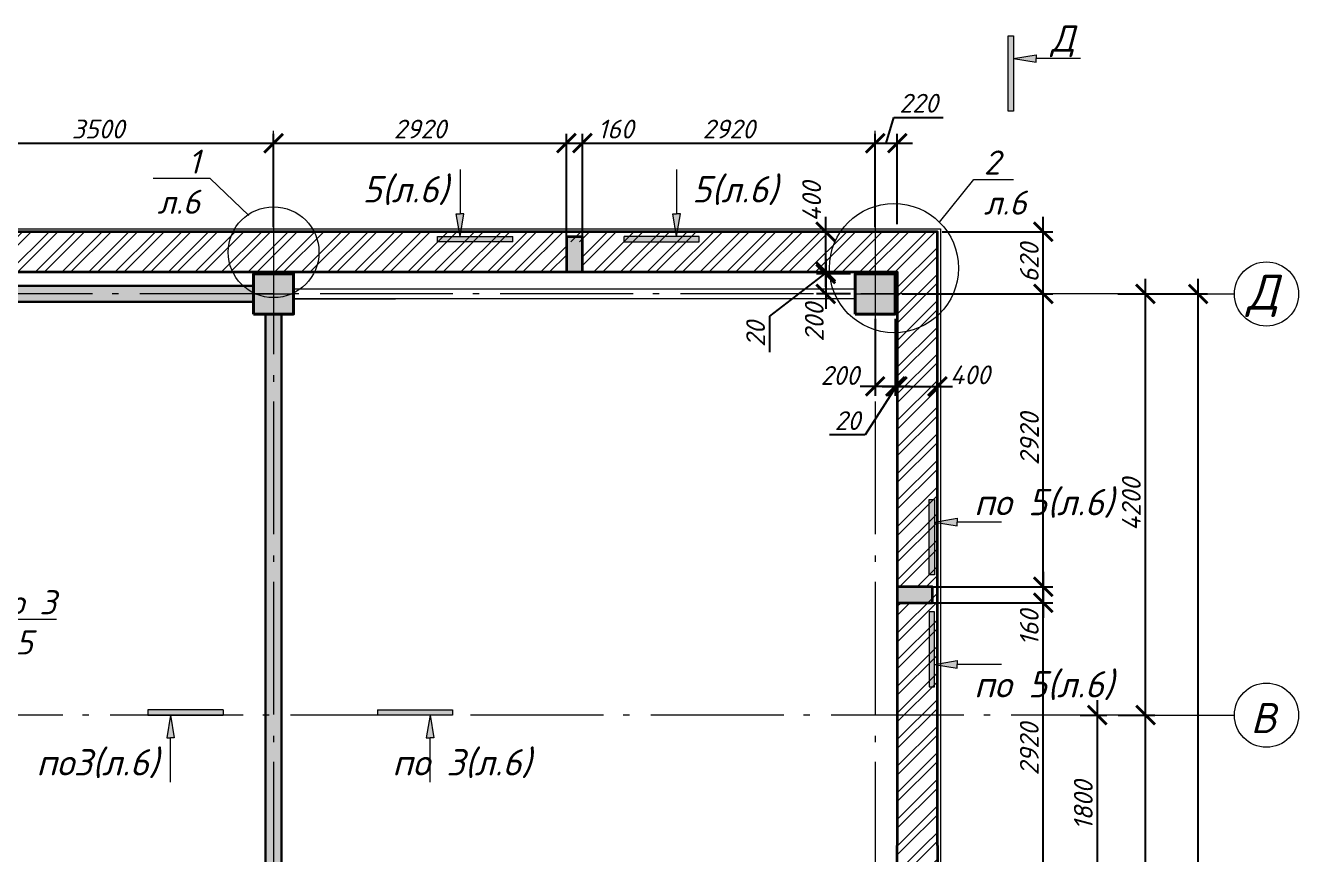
# Model space of a CAD drawing. Header units: millimetres. Extents: x -82276 to 69119, y 30132 to 86759.
# Drawn here: x 13905 to 26600, y 66266 to 74533 of the extents above; entities that cross this region are included whole.
import ezdxf
from ezdxf import colors
from ezdxf.entities.mleader import LeaderData, LeaderLine
from ezdxf.enums import TextEntityAlignment as Align
from ezdxf.math import Vec2, Vec3

# ---------------------------------------------------------------- set-up
doc = ezdxf.new("R2010")
doc.units = ezdxf.units.MM
doc.header["$MEASUREMENT"] = 0
doc.linetypes.add('Double Dashed', pattern=[1797.222233, 1325, -211.666656, 63.333344, -197.222233])
doc.layers.get('0').update_dxf_attribs({"lineweight": 5})
doc.layers.add('#Hatch', color=252, linetype='Continuous', lineweight=5, true_color=0x696969)
for name, color, linetype, lineweight in [('#Бетон', 10, 'Continuous', 35), ('#Выноски', 150, 'Continuous', 15), ('#Оси', 7, 'Continuous', 5), ('#стены внутр', 152, 'Continuous', 35), ('#стены наруж', 12, 'Continuous', 35), ('колонны_Ном._пера__94', 252, 'Continuous', 5), ('колонны_Ном._пера__99', 7, 'Continuous', 40), ('оси_Ном._пера__96', 7, 'Continuous', 5), ('оси_Ном._пера__97', 7, 'Continuous', 5), ('размеры', 7, 'Continuous', 5), ('чертеж', 7, 'Continuous', 5)]:
    doc.layers.add(name, color=color, linetype=linetype, lineweight=lineweight)
doc.layers.add('колонны', color=7, linetype='Continuous')
doc.layers.add('оси', color=7, linetype='Continuous')
doc.styles.add('GOST 2.304', font='isocpeui.ttf')
doc.styles.get("Standard").update_dxf_attribs({"font": 'isocpeui.ttf'})
doc.styles.add('STEP PR', font='isocpeui.ttf')
doc.styles.add('СГЕНЕРИР_СТИЛЬ_2', font='gost_2_304-81_type.ttf')
doc.dimstyles.new('SPDS', dxfattribs={"dimscale": 50, "dimtxt": 2.5, "dimasz": 2.5, "dimexe": 1.25, "dimexo": 0.625, "dimtad": 1, "dimdec": 0, "dimrnd": 0.001, "dimtxsty": 'STEP PR', "dimblk": 'ARCHTICK', "dimcen": 2.5, "dimdle": 2, "dimclrd": 256, "dimclre": 256, "dimclrt": 7, "dimadec": 0, "dimazin": 2, "dimtfac": 0.75, "dimtdec": 0, "dimtmove": 1, "dimatfit": 3, "dimfxl": 1, "dimtolj": 1, "dimarcsym": 1})

# ---------------------------------------------------------------- blocks, each defined once
blk = doc.blocks.new('Стандартный маркер сетки_16')
at = {"layer": 'оси_Ном._пера__96', "linetype": 'Double Dashed'}
for q in [(0, 0), (41068, 0)]:
    blk.add_line((900, 0), q, dxfattribs=at)
blk.add_point((900, 0), dxfattribs=at)
blk.add_point((900, 0), dxfattribs=at)
at = {"layer": 'оси_Ном._пера__97', "linetype": 'Continuous'}
blk.add_circle((-320, 0), 320, dxfattribs=at)
at = {"layer": 'оси_Ном._пера__96', "style": 'СГЕНЕРИР_СТИЛЬ_2'}
blk.add_attdef('AC_MarkerText_1', text='', height=350, rotation=180, dxfattribs=at).set_placement((-261, 270), align=Align.BOTTOM_LEFT)
blk = doc.blocks.new('_ArchTick')
at = {"color": 0, "linetype": 'ByBlock', "const_width": 0.15}
blk.add_lwpolyline([(-0.5, -0.5), (0.5, 0.5)], dxfattribs=at)
blk = doc.blocks.new('*D31')
at = {"layer": 'Defpoints', "color": 0, "transparency": 16777216}
for p in [(24755, 67656), (25074, 67656), (24883, 63456)]:
    blk.add_point(p, dxfattribs=at)
at = {"layer": 'размеры', "lineweight": -2, "transparency": 16777216}
for p, q in [((25074, 63306), (25074, 67806)), ((24802, 67656), (25168, 67656)), ((24930, 63456), (25168, 63456))]:
    blk.add_line(p, q, dxfattribs=at)
at = {"layer": 'размеры', "lineweight": -2, "transparency": 16777216, "xscale": 187.5, "yscale": 187.5, "zscale": 187.5}
for p, rotation in [((25074, 67656), 90), ((25074, 63456), 270)]:
    blk.add_blockref('_ArchTick', p, dxfattribs=dict(at, rotation=rotation))
at = {"layer": 'размеры', "color": 7, "transparency": 16777216, "insert": (24933, 65348), "char_height": 187.5, "attachment_point": 5, "rotation": 90, "style": 'STEP PR'}
blk.add_mtext('\\A1;4200', dxfattribs=at)
blk = doc.blocks.new('*D32')
at = {"layer": 'Defpoints', "color": 0, "transparency": 16777216}
for p in [(24750, 71856), (25074, 71856), (24812, 67656)]:
    blk.add_point(p, dxfattribs=at)
at = {"layer": 'размеры', "lineweight": -2, "transparency": 16777216}
for p, q in [((25074, 67506), (25074, 72006)), ((24797, 71856), (25168, 71856)), ((24858, 67656), (25168, 67656))]:
    blk.add_line(p, q, dxfattribs=at)
at = {"layer": 'размеры', "lineweight": -2, "transparency": 16777216, "xscale": 187.5, "yscale": 187.5, "zscale": 187.5}
for p, rotation in [((25074, 71856), 90), ((25074, 67656), 270)]:
    blk.add_blockref('_ArchTick', p, dxfattribs=dict(at, rotation=rotation))
at = {"layer": 'размеры', "color": 7, "transparency": 16777216, "insert": (24933, 69756), "char_height": 187.5, "attachment_point": 5, "rotation": 90, "style": 'STEP PR'}
blk.add_mtext('\\A1;4200', dxfattribs=at)
blk = doc.blocks.new('*D33')
at = {"layer": 'Defpoints', "color": 0, "transparency": 16777216}
for p in [(24775, 71856), (25600, 71856), (24883, 57456)]:
    blk.add_point(p, dxfattribs=at)
at = {"layer": 'размеры', "lineweight": -2, "transparency": 16777216}
for p, q in [((25600, 57306), (25600, 72006)), ((24822, 71856), (25693, 71856)), ((24930, 57456), (25693, 57456))]:
    blk.add_line(p, q, dxfattribs=at)
at = {"layer": 'размеры', "lineweight": -2, "transparency": 16777216, "xscale": 187.5, "yscale": 187.5, "zscale": 187.5}
for p, rotation in [((25600, 71856), 90), ((25600, 57456), 270)]:
    blk.add_blockref('_ArchTick', p, dxfattribs=dict(at, rotation=rotation))
at = {"layer": 'размеры', "color": 7, "transparency": 16777216, "insert": (25459, 64670), "char_height": 187.5, "attachment_point": 5, "rotation": 90, "style": 'STEP PR'}
blk.add_mtext('\\A1;14400', dxfattribs=at)
blk = doc.blocks.new('*D42')
at = {"layer": 'Defpoints', "color": 0, "transparency": 16777216}
for p in [(22899, 68776), (24055, 68776), (22999, 65856)]:
    blk.add_point(p, dxfattribs=at)
at = {"layer": 'размеры', "lineweight": -2, "transparency": 16777216}
for p, q in [((24055, 65706), (24055, 68926)), ((22946, 68776), (24149, 68776)), ((23046, 65856), (24149, 65856))]:
    blk.add_line(p, q, dxfattribs=at)
at = {"layer": 'размеры', "lineweight": -2, "transparency": 16777216, "xscale": 187.5, "yscale": 187.5, "zscale": 187.5}
for p, rotation in [((24055, 68776), 90), ((24055, 65856), 270)]:
    blk.add_blockref('_ArchTick', p, dxfattribs=dict(at, rotation=rotation))
at = {"layer": 'размеры', "color": 7, "transparency": 16777216, "insert": (23915, 67316), "char_height": 187.5, "attachment_point": 5, "rotation": 90, "style": 'STEP PR'}
blk.add_mtext('\\A1;2920', dxfattribs=at)
blk = doc.blocks.new('A$C6E950B50')
at = {"layer": 'колонны_Ном._пера__94', "linetype": 'Continuous', "true_color": 0x737373}
blk.add_hatch(color=8, dxfattribs=at).paths.add_polyline_path([(-669, 56), (-669, 216), (-3769, 216), (-3769, 56)])
at = {"layer": '#стены внутр', "lineweight": 30}
blk.add_lwpolyline([(-3769, 56), (-3769, 216), (-669, 216), (-669, 56), (-3769, 56)], dxfattribs=at)
blk = doc.blocks.new('Колонна_15_1', base_point=(22379, 71856))
at = {"layer": 'колонны_Ном._пера__94', "linetype": 'Continuous'}
blk.add_hatch(color=256, dxfattribs=at).paths.add_polyline_path([(22179, 71647), (22579, 71647), (22579, 72047), (22179, 72047)])
at = {"layer": 'колонны_Ном._пера__94', "color": 253, "lineweight": 5, "true_color": 0xa3a3a3}
for points in [[(22379, 72047), (22379, 71647)], [(22179, 71847), (22579, 71847)]]:
    blk.add_lwpolyline(points, dxfattribs=at)
at = {"layer": 'колонны_Ном._пера__99', "linetype": 'Continuous', "flags": 128}
blk.add_lwpolyline([(22179, 71647), (22579, 71647), (22579, 72047), (22179, 72047)], close=True, dxfattribs=at)
blk = doc.blocks.new('*D61')
at = {"layer": 'Defpoints', "color": 0, "transparency": 16777216}
for p in [(22999, 71856), (24055, 71856), (22899, 68936)]:
    blk.add_point(p, dxfattribs=at)
at = {"layer": 'размеры', "lineweight": -2, "transparency": 16777216}
for p, q in [((24055, 68786), (24055, 72006)), ((23046, 71856), (24149, 71856)), ((22946, 68936), (24149, 68936))]:
    blk.add_line(p, q, dxfattribs=at)
at = {"layer": 'размеры', "lineweight": -2, "transparency": 16777216, "xscale": 187.5, "yscale": 187.5, "zscale": 187.5}
for p, rotation in [((24055, 71856), 90), ((24055, 68936), 270)]:
    blk.add_blockref('_ArchTick', p, dxfattribs=dict(at, rotation=rotation))
at = {"layer": 'размеры', "color": 7, "transparency": 16777216, "insert": (23917, 70409), "char_height": 187.5, "attachment_point": 5, "rotation": 90, "style": 'STEP PR'}
blk.add_mtext('\\A1;2920', dxfattribs=at)
blk = doc.blocks.new('Связ001')
at = {"layer": 'чертеж', "color": 83, "linetype": 'Continuous', "true_color": 0x7dc93b}
blk.add_line((150, 0), (1209, 0), dxfattribs=at)
at = {"layer": 'чертеж', "color": 102, "linetype": 'Continuous'}
blk.add_lwpolyline([(150, 100), (5983, 100), (5983, 0), (150, 0), (150, 100)], dxfattribs=at)
blk = doc.blocks.new('*D67')
at = {"layer": 'Defpoints', "color": 0, "transparency": 16777216}
for p in [(24378, 67656), (24594, 67656), (24482, 65856)]:
    blk.add_point(p, dxfattribs=at)
at = {"layer": 'размеры', "lineweight": -2, "transparency": 16777216}
for p, q in [((24594, 65706), (24594, 67806)), ((24424, 67656), (24688, 67656)), ((24529, 65856), (24688, 65856))]:
    blk.add_line(p, q, dxfattribs=at)
at = {"layer": 'размеры', "lineweight": -2, "transparency": 16777216, "xscale": 187.5, "yscale": 187.5, "zscale": 187.5}
for p, rotation in [((24594, 67656), 90), ((24594, 65856), 270)]:
    blk.add_blockref('_ArchTick', p, dxfattribs=dict(at, rotation=rotation))
at = {"layer": 'размеры', "color": 7, "transparency": 16777216, "insert": (24454, 66756), "char_height": 187.5, "attachment_point": 5, "rotation": 90, "style": 'STEP PR'}
blk.add_mtext('\\A1;1800', dxfattribs=at)
blk = doc.blocks.new('*D76')
at = {"layer": 'Defpoints', "color": 0, "transparency": 16777216}
for p in [(21885, 72476), (22189, 72476), (22219, 72076)]:
    blk.add_point(p, dxfattribs=at)
at = {"layer": 'размеры', "lineweight": -2, "transparency": 16777216}
for p, q in [((21885, 71926), (21885, 72626)), ((22142, 72476), (21792, 72476)), ((22173, 72076), (21792, 72076))]:
    blk.add_line(p, q, dxfattribs=at)
at = {"layer": 'размеры', "lineweight": -2, "transparency": 16777216, "xscale": 187.5, "yscale": 187.5, "zscale": 187.5}
for p, rotation in [((21885, 72476), 90), ((21885, 72076), 270)]:
    blk.add_blockref('_ArchTick', p, dxfattribs=dict(at, rotation=rotation))
at = {"layer": 'размеры', "color": 7, "transparency": 16777216, "insert": (21745, 72776), "char_height": 187.5, "attachment_point": 5, "rotation": 90, "style": 'STEP PR'}
blk.add_mtext('\\A1;400', dxfattribs=at)
blk = doc.blocks.new('A$C32E329EE')
at = {"layer": 'колонны_Ном._пера__94', "linetype": 'Continuous', "true_color": 0x737373}
blk.add_hatch(color=8, dxfattribs=at).paths.add_polyline_path([(-138, -2520), (22, -2520), (22, 3080), (-138, 3080)])
at = {"layer": '#стены внутр', "lineweight": 30}
blk.add_lwpolyline([(-138, -2520), (-138, 3080), (22, 3080), (22, -2520)], dxfattribs=at)
blk = doc.blocks.new('Стандартный маркер сетки_17')
at = {"layer": 'оси_Ном._пера__96', "linetype": 'Double Dashed'}
for p, q in [((900, 0), (0, 0)), ((900, 0), (20403, 0)), ((20403, 0), (21303, 0))]:
    blk.add_line(p, q, dxfattribs=at)
blk.add_point((20403, 0), dxfattribs=at)
blk.add_point((20403, 0), dxfattribs=at)
at = {"layer": 'оси_Ном._пера__97', "linetype": 'Continuous'}
blk.add_circle((21623, 0), 320, dxfattribs=at)
at = {"layer": 'оси_Ном._пера__96', "style": 'СГЕНЕРИР_СТИЛЬ_2'}
blk.add_attdef('AC_MarkerText_1', text='', height=350, rotation=90, dxfattribs=at).set_placement((21973, -122), align=Align.BOTTOM_LEFT)
blk = doc.blocks.new('*D119')
at = {"layer": 'Defpoints', "color": 0, "transparency": 16777216}
for p in [(21885, 72056), (22179, 72056), (22219, 72076)]:
    blk.add_point(p, dxfattribs=at)
at = {"layer": 'размеры', "lineweight": -2, "transparency": 16777216}
for p, q in [((21885, 72076), (21885, 72263)), ((21885, 72066), (21326, 71633)), ((22173, 72076), (21792, 72076)), ((22132, 72056), (21792, 72056)), ((21885, 72076), (21885, 72056)), ((21885, 72076), (21885, 72056)), ((21885, 72056), (21885, 71868)), ((21326, 71633), (21326, 71277))]:
    blk.add_line(p, q, dxfattribs=at)
at = {"layer": 'размеры', "lineweight": -2, "transparency": 16777216, "xscale": 187.5, "yscale": 187.5, "zscale": 187.5}
for p, rotation in [((21885, 72076), 270), ((21885, 72056), 90)]:
    blk.add_blockref('_ArchTick', p, dxfattribs=dict(at, rotation=rotation))
at = {"layer": 'размеры', "color": 7, "transparency": 16777216, "insert": (21186, 71455), "char_height": 187.5, "attachment_point": 5, "rotation": 90, "style": 'STEP PR'}
blk.add_mtext('\\A1;20', dxfattribs=at)
blk = doc.blocks.new('*D120')
at = {"layer": 'Defpoints', "color": 0, "transparency": 16777216}
for p in [(22579, 71656), (22599, 71656), (22599, 70934)]:
    blk.add_point(p, dxfattribs=at)
at = {"layer": 'размеры', "lineweight": -2, "transparency": 16777216}
for p, q in [((22579, 71609), (22579, 70840)), ((22599, 71609), (22599, 70840)), ((22589, 70934), (22280, 70452)), ((22579, 70934), (22391, 70934)), ((22579, 70934), (22599, 70934)), ((22579, 70934), (22599, 70934)), ((22599, 70934), (22786, 70934)), ((22280, 70452), (21924, 70452))]:
    blk.add_line(p, q, dxfattribs=at)
at = {"layer": 'размеры', "lineweight": -2, "transparency": 16777216, "xscale": 187.5, "yscale": 187.5, "zscale": 187.5}
blk.add_blockref('_ArchTick', (22579, 70934), dxfattribs=at)
at = {"layer": 'размеры', "lineweight": -2, "transparency": 16777216, "xscale": 187.5, "yscale": 187.5, "zscale": 187.5, "rotation": 180}
blk.add_blockref('_ArchTick', (22599, 70934), dxfattribs=at)
at = {"layer": 'размеры', "color": 7, "transparency": 16777216, "insert": (22102, 70593), "char_height": 187.5, "attachment_point": 5, "style": 'STEP PR'}
blk.add_mtext('\\A1;20', dxfattribs=at)
blk = doc.blocks.new('*D121')
at = {"layer": 'Defpoints', "color": 0, "transparency": 16777216}
for p in [(22999, 70934), (22599, 68739), (22999, 66356)]:
    blk.add_point(p, dxfattribs=at)
at = {"layer": 'размеры', "lineweight": -2, "transparency": 16777216}
for p, q in [((22599, 68786), (22599, 71028)), ((22999, 66403), (22999, 71028)), ((22449, 70934), (23149, 70934))]:
    blk.add_line(p, q, dxfattribs=at)
at = {"layer": 'размеры', "lineweight": -2, "transparency": 16777216, "xscale": 187.5, "yscale": 187.5, "zscale": 187.5, "rotation": 180}
blk.add_blockref('_ArchTick', (22599, 70934), dxfattribs=at)
at = {"layer": 'размеры', "lineweight": -2, "transparency": 16777216, "xscale": 187.5, "yscale": 187.5, "zscale": 187.5}
blk.add_blockref('_ArchTick', (22999, 70934), dxfattribs=at)
at = {"layer": 'размеры', "color": 7, "transparency": 16777216, "insert": (23324, 71049), "char_height": 187.5, "attachment_point": 5, "style": 'STEP PR'}
blk.add_mtext('\\A1;400', dxfattribs=at)
blk = doc.blocks.new('*D122')
at = {"layer": 'Defpoints', "color": 0, "transparency": 16777216}
for p in [(22379, 71656), (22579, 71656), (22379, 70934)]:
    blk.add_point(p, dxfattribs=at)
at = {"layer": 'размеры', "lineweight": -2, "transparency": 16777216}
for p, q in [((22379, 71609), (22379, 70840)), ((22579, 71609), (22579, 70840)), ((22729, 70934), (22229, 70934))]:
    blk.add_line(p, q, dxfattribs=at)
at = {"layer": 'размеры', "lineweight": -2, "transparency": 16777216, "xscale": 187.5, "yscale": 187.5, "zscale": 187.5, "rotation": 180}
blk.add_blockref('_ArchTick', (22379, 70934), dxfattribs=at)
at = {"layer": 'размеры', "lineweight": -2, "transparency": 16777216, "xscale": 187.5, "yscale": 187.5, "zscale": 187.5}
blk.add_blockref('_ArchTick', (22579, 70934), dxfattribs=at)
at = {"layer": 'размеры', "color": 7, "transparency": 16777216, "insert": (22026, 71043), "char_height": 187.5, "attachment_point": 5, "style": 'STEP PR'}
blk.add_mtext('\\A1;200', dxfattribs=at)
blk = doc.blocks.new('*D123')
at = {"layer": 'Defpoints', "color": 0, "transparency": 16777216}
for p in [(22179, 72056), (21885, 71856), (22179, 71856)]:
    blk.add_point(p, dxfattribs=at)
at = {"layer": 'размеры', "lineweight": -2, "transparency": 16777216}
for p, q in [((21885, 72206), (21885, 71706)), ((22132, 72056), (21792, 72056)), ((22132, 71856), (21792, 71856))]:
    blk.add_line(p, q, dxfattribs=at)
at = {"layer": 'размеры', "lineweight": -2, "transparency": 16777216, "xscale": 187.5, "yscale": 187.5, "zscale": 187.5}
for p, rotation in [((21885, 72056), 90), ((21885, 71856), 270)]:
    blk.add_blockref('_ArchTick', p, dxfattribs=dict(at, rotation=rotation))
at = {"layer": 'размеры', "color": 7, "transparency": 16777216, "insert": (21771, 71572), "char_height": 187.5, "attachment_point": 5, "rotation": 90, "style": 'STEP PR'}
blk.add_mtext('\\A1;200', dxfattribs=at)
blk = doc.blocks.new('сердечник160х300')
at = {"layer": '#Hatch', "true_color": 0xe6e6e6}
h = blk.add_hatch(color=254, dxfattribs=at)
h.dxf.hatch_style = 1
h.paths.add_polyline_path([(80, 200), (-80, 200), (-80, -150), (80, -150)])
at = {"layer": '#Бетон'}
blk.add_lwpolyline([(80, -150), (80, 200), (-80, 200), (-80, -150)], close=True, dxfattribs=at)
blk = doc.blocks.new('*D216')
at = {"layer": 'Defpoints', "color": 0, "transparency": 16777216}
for p in [(16379, 73360), (12879, 72476), (16379, 72476)]:
    blk.add_point(p, dxfattribs=at)
at = {"layer": 'размеры', "lineweight": -2, "transparency": 16777216}
for p, q in [((12879, 72522), (12879, 73453)), ((16379, 72522), (16379, 73453)), ((12729, 73360), (16529, 73360))]:
    blk.add_line(p, q, dxfattribs=at)
at = {"layer": 'размеры', "lineweight": -2, "transparency": 16777216, "xscale": 187.5, "yscale": 187.5, "zscale": 187.5, "rotation": 180}
blk.add_blockref('_ArchTick', (12879, 73360), dxfattribs=at)
at = {"layer": 'размеры', "lineweight": -2, "transparency": 16777216, "xscale": 187.5, "yscale": 187.5, "zscale": 187.5}
blk.add_blockref('_ArchTick', (16379, 73360), dxfattribs=at)
at = {"layer": 'размеры', "color": 7, "transparency": 16777216, "insert": (14629, 73500), "char_height": 187.5, "attachment_point": 5, "style": 'STEP PR'}
blk.add_mtext('\\A1;3500', dxfattribs=at)
blk = doc.blocks.new('*D217')
at = {"layer": 'Defpoints', "color": 0, "transparency": 16777216}
for p in [(19299, 73360), (16379, 72476), (19299, 72376)]:
    blk.add_point(p, dxfattribs=at)
at = {"layer": 'размеры', "lineweight": -2, "transparency": 16777216}
for p, q in [((16379, 72522), (16379, 73453)), ((19299, 72423), (19299, 73453)), ((16229, 73360), (19449, 73360))]:
    blk.add_line(p, q, dxfattribs=at)
at = {"layer": 'размеры', "lineweight": -2, "transparency": 16777216, "xscale": 187.5, "yscale": 187.5, "zscale": 187.5, "rotation": 180}
blk.add_blockref('_ArchTick', (16379, 73360), dxfattribs=at)
at = {"layer": 'размеры', "lineweight": -2, "transparency": 16777216, "xscale": 187.5, "yscale": 187.5, "zscale": 187.5}
blk.add_blockref('_ArchTick', (19299, 73360), dxfattribs=at)
at = {"layer": 'размеры', "color": 7, "transparency": 16777216, "insert": (17839, 73500), "char_height": 187.5, "attachment_point": 5, "style": 'STEP PR'}
blk.add_mtext('\\A1;2920', dxfattribs=at)
blk = doc.blocks.new('*D218')
at = {"layer": 'Defpoints', "color": 0, "transparency": 16777216}
for p in [(19459, 73360), (19299, 72376), (19459, 72376)]:
    blk.add_point(p, dxfattribs=at)
at = {"layer": 'размеры', "lineweight": -2, "transparency": 16777216}
for p, q in [((19299, 72423), (19299, 73453)), ((19459, 72423), (19459, 73453)), ((19149, 73360), (19609, 73360))]:
    blk.add_line(p, q, dxfattribs=at)
at = {"layer": 'размеры', "lineweight": -2, "transparency": 16777216, "xscale": 187.5, "yscale": 187.5, "zscale": 187.5, "rotation": 180}
blk.add_blockref('_ArchTick', (19299, 73360), dxfattribs=at)
at = {"layer": 'размеры', "lineweight": -2, "transparency": 16777216, "xscale": 187.5, "yscale": 187.5, "zscale": 187.5}
blk.add_blockref('_ArchTick', (19459, 73360), dxfattribs=at)
at = {"layer": 'размеры', "color": 7, "transparency": 16777216, "insert": (19791, 73500), "char_height": 187.5, "attachment_point": 5, "style": 'STEP PR'}
blk.add_mtext('\\A1;160', dxfattribs=at)
blk = doc.blocks.new('*D219')
at = {"layer": 'Defpoints', "color": 0, "transparency": 16777216}
for p in [(22379, 73360), (19459, 72376), (22379, 72476)]:
    blk.add_point(p, dxfattribs=at)
at = {"layer": 'размеры', "lineweight": -2, "transparency": 16777216}
for p, q in [((19459, 72423), (19459, 73453)), ((22379, 72523), (22379, 73453)), ((19309, 73360), (22529, 73360))]:
    blk.add_line(p, q, dxfattribs=at)
at = {"layer": 'размеры', "lineweight": -2, "transparency": 16777216, "xscale": 187.5, "yscale": 187.5, "zscale": 187.5, "rotation": 180}
blk.add_blockref('_ArchTick', (19459, 73360), dxfattribs=at)
at = {"layer": 'размеры', "lineweight": -2, "transparency": 16777216, "xscale": 187.5, "yscale": 187.5, "zscale": 187.5}
blk.add_blockref('_ArchTick', (22379, 73360), dxfattribs=at)
at = {"layer": 'размеры', "color": 7, "transparency": 16777216, "insert": (20919, 73500), "char_height": 187.5, "attachment_point": 5, "style": 'STEP PR'}
blk.add_mtext('\\A1;2920', dxfattribs=at)
blk = doc.blocks.new('*D220')
at = {"layer": 'Defpoints', "color": 0, "transparency": 16777216}
for p in [(22999, 72476), (24055, 72476), (22599, 71856)]:
    blk.add_point(p, dxfattribs=at)
at = {"layer": 'размеры', "lineweight": -2, "transparency": 16777216}
for p, q in [((24055, 71706), (24055, 72626)), ((23046, 72476), (24149, 72476)), ((22646, 71856), (24149, 71856))]:
    blk.add_line(p, q, dxfattribs=at)
at = {"layer": 'размеры', "lineweight": -2, "transparency": 16777216, "xscale": 187.5, "yscale": 187.5, "zscale": 187.5}
for p, rotation in [((24055, 72476), 90), ((24055, 71856), 270)]:
    blk.add_blockref('_ArchTick', p, dxfattribs=dict(at, rotation=rotation))
at = {"layer": 'размеры', "color": 7, "transparency": 16777216, "insert": (23915, 72166), "char_height": 187.5, "attachment_point": 5, "rotation": 90, "style": 'STEP PR'}
blk.add_mtext('\\A1;620', dxfattribs=at)
blk = doc.blocks.new('*D265')
at = {"layer": 'Defpoints', "color": 0, "transparency": 16777216}
for p in [(22899, 68936), (22899, 68776), (24055, 68776)]:
    blk.add_point(p, dxfattribs=at)
at = {"layer": 'размеры', "lineweight": -2, "transparency": 16777216}
for p, q in [((24055, 69086), (24055, 68626)), ((22946, 68936), (24149, 68936)), ((22946, 68776), (24149, 68776))]:
    blk.add_line(p, q, dxfattribs=at)
at = {"layer": 'размеры', "lineweight": -2, "transparency": 16777216, "xscale": 187.5, "yscale": 187.5, "zscale": 187.5}
for p, rotation in [((24055, 68936), 90), ((24055, 68776), 270)]:
    blk.add_blockref('_ArchTick', p, dxfattribs=dict(at, rotation=rotation))
at = {"layer": 'размеры', "color": 7, "transparency": 16777216, "insert": (23915, 68526), "char_height": 187.5, "attachment_point": 5, "rotation": 90, "style": 'STEP PR'}
blk.add_mtext('\\A1;160', dxfattribs=at)
blk = doc.blocks.new('_None')
blk = doc.blocks.new('*U274')
at = {"ltscale": 100}
h = blk.add_hatch(color=256, dxfattribs=at)
h.dxf.hatch_style = 1
h.paths.add_polyline_path([(-85, 1070), (-35, 1070), (15, 1070), (-35, 770)])
h = blk.add_hatch(color=256, dxfattribs=at)
h.dxf.hatch_style = 1
h.paths.add_polyline_path([(665, 700), (665, 770), (-335, 770), (-335, 700)])
at = {"linetype": 'Continuous', "ltscale": 100}
for p, q in [((-85, 1070), (-35, 1070)), ((-35, 770), (-85, 1070)), ((-35, 770), (15, 1070)), ((15, 1070), (-35, 1070)), ((-335, 700), (-335, 770)), ((-335, 770), (665, 770)), ((665, 700), (-335, 700))]:
    blk.add_line(p, q, dxfattribs=at)
at = {"linetype": 'Continuous', "ltscale": 100, "extrusion": (-1, -1e-16, 0), "elevation": 35}
blk.add_lwpolyline([(-1660, 0), (-1070, 0)], dxfattribs=at)
at = {"linetype": 'Continuous', "ltscale": 100}
blk.add_lwpolyline([(665, 700), (665, 770)], dxfattribs=at)
at = {"ltscale": 100, "style": 'STEP PR'}
blk.add_attdef('Nh', text='', height=350, dxfattribs=at).set_placement((-192, 1222), align=Align.RIGHT)
blk = doc.blocks.new('*U329')
at = {"ltscale": 100}
h = blk.add_hatch(color=256, dxfattribs=at)
h.dxf.hatch_style = 1
h.paths.add_polyline_path([(1415, 1070), (1365, 1070), (1315, 1070), (1365, 770)])
h = blk.add_hatch(color=256, dxfattribs=at)
h.dxf.hatch_style = 1
h.paths.add_polyline_path([(1665, 700), (1665, 770), (665, 770), (665, 700)])
at = {"linetype": 'Continuous', "ltscale": 100}
for p, q in [((1365, 770), (1315, 1070)), ((1315, 1070), (1365, 1070)), ((1415, 1070), (1365, 1070)), ((1365, 770), (1415, 1070)), ((1665, 770), (665, 770)), ((665, 700), (1665, 700)), ((1665, 700), (1665, 770))]:
    blk.add_line(p, q, dxfattribs=at)
at = {"linetype": 'Continuous', "ltscale": 100, "extrusion": (1, -1e-16, 0), "elevation": 1365}
blk.add_lwpolyline([(1660, 0), (1070, 0)], dxfattribs=at)
at = {"linetype": 'Continuous', "ltscale": 100}
blk.add_lwpolyline([(665, 700), (665, 770)], dxfattribs=at)
at = {"ltscale": 100, "style": 'STEP PR'}
blk.add_attdef('Nh', text='', height=350, dxfattribs=at).set_placement((1799, 1222), align=Align.RIGHT)
blk = doc.blocks.new('*U271')
at = {"linetype": 'ByBlock', "ltscale": 100}
h = blk.add_hatch(color=256, dxfattribs=at)
h.dxf.hatch_style = 1
h.paths.add_polyline_path([(35, 1000), (-35, 1000), (-35, 0), (35, 0)])
h = blk.add_hatch(color=256, dxfattribs=at)
h.dxf.hatch_style = 1
h.paths.add_polyline_path([(335, 750), (335, 700), (335, 650), (35, 700)])
for p, q in [((-35, 1000), (35, 1000)), ((-35, 0), (-35, 1000)), ((35, 1000), (35, 0)), ((35, 700), (335, 750)), ((35, 700), (335, 650)), ((335, 750), (335, 700)), ((335, 650), (335, 700)), ((35, 0), (-35, 0))]:
    blk.add_line(p, q, dxfattribs=at)
at = {"linetype": 'ByBlock', "ltscale": 100, "extrusion": (0, 1, 0), "elevation": 700}
blk.add_lwpolyline([(-925, 0), (-335, 0)], dxfattribs=at)
at = {"ltscale": 100, "style": 'STEP PR'}
blk.add_attdef('Nv', text='', height=350, dxfattribs=at).set_placement((781, 790), align=Align.RIGHT)
blk = doc.blocks.new('*U275')
at = {"linetype": 'ByBlock', "ltscale": 100}
h = blk.add_hatch(color=256, dxfattribs=at)
h.dxf.hatch_style = 1
h.paths.add_polyline_path([(35, 0), (-35, 0), (-35, -1000), (35, -1000)])
h = blk.add_hatch(color=256, dxfattribs=at)
h.dxf.hatch_style = 1
h.paths.add_polyline_path([(335, -750), (335, -700), (335, -650), (35, -700)])
for p, q in [((35, 0), (-35, 0)), ((-35, 0), (-35, -1000)), ((35, -1000), (35, 0)), ((35, -700), (335, -650)), ((335, -650), (335, -700)), ((35, -700), (335, -750)), ((335, -750), (335, -700)), ((-35, -1000), (35, -1000))]:
    blk.add_line(p, q, dxfattribs=at)
at = {"linetype": 'ByBlock', "ltscale": 100, "extrusion": (0, -1, 0), "elevation": 700}
blk.add_lwpolyline([(925, 0), (335, 0)], dxfattribs=at)
at = {"ltscale": 100, "style": 'STEP PR'}
blk.add_attdef('Nv', text='', height=350, dxfattribs=at).set_placement((781, -1140), align=Align.RIGHT)
blk = doc.blocks.new('*U276')
at = {"ltscale": 100}
h = blk.add_hatch(color=256, dxfattribs=at)
h.dxf.hatch_style = 1
h.paths.add_polyline_path([(-335, 770), (-335, 700), (665, 700), (665, 770)])
h = blk.add_hatch(color=256, dxfattribs=at)
h.dxf.hatch_style = 1
h.paths.add_polyline_path([(-85, 400), (-35, 400), (15, 400), (-35, 700)])
at = {"linetype": 'Continuous', "ltscale": 100}
for p, q in [((-335, 770), (-335, 700)), ((665, 770), (-335, 770)), ((-335, 700), (665, 700)), ((-35, 700), (-85, 400)), ((-35, 700), (15, 400)), ((-85, 400), (-35, 400)), ((15, 400), (-35, 400))]:
    blk.add_line(p, q, dxfattribs=at)
blk.add_lwpolyline([(665, 770), (665, 700)], dxfattribs=at)
at = {"linetype": 'Continuous', "ltscale": 100, "extrusion": (-1, 1e-16, 0), "elevation": 35}
blk.add_lwpolyline([(190, 0), (-400, 0)], dxfattribs=at)
at = {"ltscale": 100, "style": 'STEP PR'}
blk.add_attdef('Nh', text='', height=350, dxfattribs=at).set_placement((-192, -102), align=Align.RIGHT)
blk = doc.blocks.new('*U277')
at = {"ltscale": 100}
h = blk.add_hatch(color=256, dxfattribs=at)
h.dxf.hatch_style = 1
h.paths.add_polyline_path([(665, 770), (665, 700), (1665, 700), (1665, 770)])
h = blk.add_hatch(color=256, dxfattribs=at)
h.dxf.hatch_style = 1
h.paths.add_polyline_path([(1415, 400), (1365, 400), (1315, 400), (1365, 700)])
at = {"linetype": 'Continuous', "ltscale": 100}
for p, q in [((665, 770), (1665, 770)), ((1665, 700), (665, 700)), ((1365, 700), (1315, 400)), ((1365, 700), (1415, 400)), ((1665, 770), (1665, 700)), ((1315, 400), (1365, 400)), ((1415, 400), (1365, 400))]:
    blk.add_line(p, q, dxfattribs=at)
blk.add_lwpolyline([(665, 770), (665, 700)], dxfattribs=at)
at = {"linetype": 'Continuous', "ltscale": 100, "extrusion": (1, 1e-16, 0), "elevation": 1365}
blk.add_lwpolyline([(-190, 0), (400, 0)], dxfattribs=at)
at = {"ltscale": 100, "style": 'STEP PR'}
blk.add_attdef('Nh', text='', height=350, dxfattribs=at).set_placement((1799, -102), align=Align.RIGHT)
blk = doc.blocks.new('*D363')
at = {"layer": 'Defpoints', "color": 0, "transparency": 16777216}
for p in [(22599, 73360), (22379, 72506), (22599, 72506)]:
    blk.add_point(p, dxfattribs=at)
at = {"layer": 'размеры', "lineweight": -2, "transparency": 16777216}
for p, q in [((22489, 73360), (22566, 73617)), ((22566, 73617), (23058, 73617)), ((22379, 72553), (22379, 73453)), ((22599, 72553), (22599, 73453)), ((22229, 73360), (22749, 73360))]:
    blk.add_line(p, q, dxfattribs=at)
at = {"layer": 'размеры', "lineweight": -2, "transparency": 16777216, "xscale": 187.5, "yscale": 187.5, "zscale": 187.5, "rotation": 180}
blk.add_blockref('_ArchTick', (22379, 73360), dxfattribs=at)
at = {"layer": 'размеры', "lineweight": -2, "transparency": 16777216, "xscale": 187.5, "yscale": 187.5, "zscale": 187.5}
blk.add_blockref('_ArchTick', (22599, 73360), dxfattribs=at)
at = {"layer": 'размеры', "color": 7, "transparency": 16777216, "insert": (22812, 73758), "char_height": 187.5, "attachment_point": 5, "style": 'STEP PR'}
blk.add_mtext('\\A1;220', dxfattribs=at)

msp = doc.modelspace()

# ---------------------------------------------------------------- hatches: boundary and pattern name
at = {"layer": '#Hatch'}
h = msp.add_hatch(dxfattribs=at)
h.set_pattern_fill('ANSI32', color=256, scale=500)
h.paths.add_polyline_path([(-14621, 72475.3), (-14921, 72475.3), (-14921, 72075.7), (-14621, 72075.7), (-14621, 72190.3)])
h.paths.add_polyline_path([(-11271, 72075.7), (-11121, 72075.7), (-11121, 72357.1), (-11121, 72475.4), (-11721, 72475.3), (-11721, 72455.3), (-11771, 72455.3), (-11771, 72475.3), (-12471, 72475.3), (-12471, 72452.9), (-12521, 72452.9), (-12521, 72475.3), (-14621, 72475.3), (-14621, 72190.3), (-14621, 72075.7)])
h.paths.add_polyline_path([(22599, 68935.7), (22899, 68935.7), (22899, 68775.7), (22599, 68775.7), (22599, 66355.7), (22999, 66355.7), (22999, 71855.7), (22599, 71855.7)])
h.paths.add_polyline_path([(9959, 72375.7), (9959, 72075.7), (19299, 72075.7), (19299, 72375.7), (19459, 72375.7), (19459, 72075.7), (22599, 72075.7), (22599, 71855.7), (22999, 71855.7), (22999, 72475.7), (-11121, 72475.4), (-11121, 72357.1), (-11121, 72075.7), (-2201, 72075.7), (-2201, 72375.7), (-2041, 72375.7), (-2041, 72075.7), (3799, 72075.7), (3799, 72375.7), (3959, 72375.7), (3959, 72075.7), (9799, 72075.7), (9799, 72375.7)])
h = msp.add_hatch(dxfattribs=at)
h.set_pattern_fill('ANSI32', color=256, scale=500)
h.paths.add_polyline_path([(22999, 66355.7), (22599, 66355.7), (22599, 65855.7), (22999, 65855.7)])
h.paths.add_polyline_path([(22999, 65855.7), (22599, 65855.7), (22599, 63455.7), (22999, 63455.7)])
h.paths.add_polyline_path([(22999, 63455.7), (22599, 63455.7), (22599, 62955.7), (22999, 62955.7)])
h.paths.add_polyline_path([(22999, 62955.7), (22599, 62955.7), (22599, 61353.5, -0.2369905), (22846.6, 61205.3, -0.2150546), (22999, 61272.9)])
h.paths.add_polyline_path([(22999, 61272.9, 0.2150546), (22846.6, 61205.3, 0.2369905), (22599, 61353.5), (22599, 60535.7), (22899, 60535.7), (22899, 60375.7), (22599, 60375.7), (22599, 59875.6, 0.3653396), (22956.6, 59925.8, 0.0802606), (22999, 59866.8)])
h.paths.add_polyline_path([(22999, 59866.8, -0.0802606), (22956.6, 59925.8, -0.3653396), (22599, 59875.6), (22599, 57955.7), (22999, 57955.7)])

# ---------------------------------------------------------------- linework, layer by layer
at = {"layer": '#Выноски'}
for centre, radius in [((22565.7, 72113.9), 644.1), ((16379, 72272.3), 452.7)]:
    msp.add_circle(centre, radius, dxfattribs=at)
at = {"layer": '#стены наруж'}
for points in [[(22999, 66355.7), (22999, 72475.7), (-14921, 72475.3), (-14921, 72075.7), (-11271, 72075.7)], [(-11271, 72075.7), (22599, 72075.7), (22599, 66355.7)], [(22599, 57955.7), (22599, 66355.7)], [(22999, 66355.7), (22999, 57955.7)]]:
    msp.add_lwpolyline(points, dxfattribs=at)
at = {"layer": 'оси_Ном._пера__96', "linetype": 'Double Dashed'}
for q in [(-47497.5, 71855.7), (25960.5, 71855.7)]:
    msp.add_line((25356.7, 71855.7), q, dxfattribs=at)
msp.add_point((25356.7, 71855.7), dxfattribs=at)
msp.add_point((25356.7, 71855.7), dxfattribs=at)
at = {"layer": 'оси_Ном._пера__97', "linetype": 'Continuous'}
msp.add_ellipse((26280.5, 71855.7), major_axis=(-226.3, 226.3), ratio=1, start_param=0.7853982, end_param=7.0685835, dxfattribs=at)
at = {"layer": 'чертеж', "color": 5, "lineweight": 0}
msp.add_lwpolyline([(-14921, 69540.5), (-14921, 72504.6), (23029, 72505.9), (23029, 56585.7), (15720.8, 56585.7), (15720.6, 62655.7), (-14921, 62655.7), (-14921, 69540.5)], dxfattribs=at)

# ---------------------------------------------------------------- block references
at = {"layer": '#Выноски'}
ref = msp.add_blockref('*U271', (23732.4, 73678.6), dxfattribs=dict(at, xscale=0.75, yscale=0.75, zscale=0.75))
ref.add_attrib('Nv', 'Д', dxfattribs={"layer": '0', "ltscale": 100, "height": 262.5, "style": 'STEP PR'}).set_placement((24368.2, 74271.1), align=Align.RIGHT)
at = {"layer": '#Выноски', "xscale": 0.75, "yscale": 0.75, "zscale": 0.75}
for name, p, values in [('*U274', (18265.2, 71852.1), {'Nh': '5(л.6)'}), ('*U276', (15376.8, 67130.7), {'Nh': 'по3(л.6)'})]:
    msp.add_blockref(name, p, dxfattribs=at).add_auto_attribs(values)
at = {"layer": '#Выноски'}
ref = msp.add_blockref('*U329', (19374.9, 71852.1), dxfattribs=dict(at, xscale=0.75, yscale=0.75, zscale=0.75))
ref.add_attrib('Nh', '5(л.6)', dxfattribs={"layer": '0', "ltscale": 100, "height": 262.5, "style": 'STEP PR'}).set_placement((21407.8, 72768.5), align=Align.RIGHT)
ref = msp.add_blockref('*U271', (22944.3, 69056.4), dxfattribs=dict(at, xscale=0.75, yscale=0.75, zscale=0.75))
ref.add_attrib('Nv', 'по 5(л.6)', dxfattribs={"layer": '0', "ltscale": 100, "height": 262.5, "style": 'STEP PR'}).set_placement((24757.2, 69648.9), align=Align.RIGHT)
ref = msp.add_blockref('*U275', (22944.3, 68687.2), dxfattribs=dict(at, xscale=0.75, yscale=0.75, zscale=0.75))
ref.add_attrib('Nv', 'по 5(л.6)', dxfattribs={"layer": '0', "ltscale": 100, "height": 262.5, "style": 'STEP PR'}).set_placement((24757.2, 67832.2), align=Align.RIGHT)
ref = msp.add_blockref('*U277', (16915.9, 67130.7), dxfattribs=dict(at, xscale=0.75, yscale=0.75, zscale=0.75))
ref.add_attrib('Nh', 'по 3(л.6)', dxfattribs={"layer": '0', "ltscale": 100, "height": 262.5, "style": 'STEP PR'}).set_placement((18948.8, 67054.3), align=Align.RIGHT)
at = {"layer": '#стены внутр', "color": 30, "true_color": 0xff9c38}
msp.add_blockref('A$C32E329EE', (16437.3, 68576.1), dxfattribs=at)
at = {"layer": '#стены наруж'}
msp.add_blockref('A$C6E950B50', (16848.2, 71719.8), dxfattribs=at)
at = {"layer": 'колонны'}
for p in [(16379, 71864.6), (22379, 71864.6)]:
    msp.add_blockref('Колонна_15_1', p, dxfattribs=at)
at = {"layer": 'оси', "color": 251, "lineweight": 5}
ref = msp.add_blockref('Стандартный маркер сетки_17', (16379, 73481.1), dxfattribs=dict(at, zscale=1000, rotation=270))
ref.add_attrib('AC_MarkerText_1', '13', dxfattribs={"color": 7, "linetype": 'Continuous', "lineweight": 13, "height": 300, "rotation": 360}).set_placement((16138.1, 51587.8), align=Align.BOTTOM_LEFT)
ref = msp.add_blockref('Стандартный маркер сетки_17', (22379, 73481.1), dxfattribs=dict(at, zscale=1000, rotation=270))
ref.add_attrib('AC_MarkerText_1', '14', dxfattribs={"color": 7, "linetype": 'Continuous', "lineweight": 13, "height": 300, "rotation": 360}).set_placement((22158.2, 51611.5), align=Align.BOTTOM_LEFT)
at = {"layer": 'оси', "color": 251, "linetype": 'Continuous', "lineweight": 5}
ref = msp.add_blockref('Стандартный маркер сетки_16', (25960.5, 67655.7), dxfattribs=dict(at, zscale=1000, rotation=180))
ref.add_attrib('AC_MarkerText_1', 'В', dxfattribs={"color": 7, "linetype": 'Continuous', "lineweight": 13, "height": 300, "rotation": 360}).set_placement((26122.6, 67386), align=Align.BOTTOM_LEFT)
at = {"layer": 'размеры'}
msp.add_blockref('сердечник160х300', (19379, 72225.7), dxfattribs=at)
at = {"layer": 'размеры', "rotation": 270}
msp.add_blockref('сердечник160х300', (22749, 68855.7), dxfattribs=at)
at = {"layer": 'чертеж', "linetype": 'Continuous', "xscale": 0.9584354169361496, "zscale": 1000}
msp.add_blockref('Связ001', (16435.2, 71805.7), dxfattribs=at)

# ---------------------------------------------------------------- texts
at = {"layer": '#Оси', "linetype": 'Continuous', "ltscale": 100, "style": 'GOST 2.304'}
msp.add_text('Д', height=350, dxfattribs=at).set_placement((26242.1, 71872.7), align=Align.MIDDLE_CENTER)

# ---------------------------------------------------------------- dimensions: what is measured, and where the dimension line sits
at = {"layer": 'размеры'}
for base, p1, p2, override, picture, middle in [((22599, 73359.6), (22379, 72505.8), (22599, 72505.8), {"dimscale": 75}, '*D363', (22613.2, 73758.1)), ((16379, 73359.6), (12879, 72475.6), (16379, 72475.6), {"dimscale": 75, "dimtxsty": 'STEP PR'}, '*D216', (14629, 73500.3)), ((19299, 73359.6), (16379, 72475.6), (19299, 72375.7), {"dimscale": 75, "dimtxsty": 'STEP PR'}, '*D217', (17839, 73500.3)), ((22379, 73359.6), (19459, 72375.7), (22379, 72475.7), {"dimscale": 75, "dimtxsty": 'STEP PR'}, '*D219', (20919, 73500.3))]:
    dim = msp.add_linear_dim(base=base, p1=p1, p2=p2, dimstyle='SPDS', override=override, dxfattribs=at)
    dim.commit()
    dim.dimension.update_dxf_attribs({"geometry": picture, "text_midpoint": middle})
for base, p1, p2, picture, middle in [((19459, 73359.6), (19299, 72375.7), (19459, 72375.7), '*D218', (19791.2, 73359.6)), ((22379, 70933.8), (22579, 71655.7), (22379, 71655.7), '*D122', (22025.9, 70902.7)), ((22599, 70933.8), (22579, 71655.7), (22599, 71655.7), '*D120', (22233.6, 70452.1)), ((22999, 70933.8), (22599, 68739), (22999, 66355.7), '*D121', (23323.9, 70908.4))]:
    dim = msp.add_linear_dim(base=base, p1=p1, p2=p2, dimstyle='SPDS', override={"dimscale": 75, "dimtxsty": 'STEP PR'}, dxfattribs=at)
    dim.commit()
    dim.dimension.update_dxf_attribs({"geometry": picture, "text_midpoint": middle, "dimtype": 160})
for base, p1, p2, override, picture, middle in [((21885.3, 72475.7), (22219.4, 72075.7), (22189.1, 72475.7), {"dimscale": 75, "dimtxsty": 'STEP PR'}, '*D76', (21885.3, 72775.5)), ((21885.3, 72055.7), (22219.4, 72075.7), (22179, 72055.7), {"dimscale": 75, "dimtxsty": 'STEP PR'}, '*D119', (21326.3, 71586.4)), ((21885.3, 71855.7), (22179, 72055.7), (22179, 71855.7), {"dimscale": 75, "dimtxsty": 'STEP PR'}, '*D123', (21912, 71572.2)), ((24055.2, 71855.7), (22899, 68935.7), (22999, 71855.7), {"dimscale": 75}, '*D61', (24057.2, 70409.1)), ((25074.1, 71855.7), (24811.5, 67655.7), (24749.7, 71855.7), {"dimscale": 75, "dimtxsty": 'STEP PR'}, '*D32', (25074.1, 69755.7)), ((25599.6, 71855.7), (24883.3, 57455.7), (24775.4, 71855.7), {"dimscale": 75, "dimtxsty": 'STEP PR'}, '*D33', (25599.6, 64669.9)), ((24055.2, 68775.7), (22899, 68935.7), (22899, 68775.7), {"dimscale": 75, "dimtxsty": 'STEP PR'}, '*D265', (24055.2, 68525.8)), ((24055.2, 68775.7), (22999, 65855.7), (22899, 68775.7), {"dimscale": 75, "dimtxsty": 'STEP PR'}, '*D42', (24055.2, 67315.7)), ((24594.2, 67655.7), (24482.4, 65855.7), (24377.5, 67655.7), {"dimscale": 75, "dimtxsty": 'STEP PR'}, '*D67', (24594.2, 66755.7)), ((25074.1, 67655.7), (24882.7, 63455.7), (24755.2, 67655.7), {"dimscale": 75, "dimtxsty": 'STEP PR'}, '*D31', (25074.1, 65347.9))]:
    dim = msp.add_linear_dim(base=base, p1=p1, p2=p2, angle=90, dimstyle='SPDS', override=override, dxfattribs=at)
    dim.commit()
    dim.dimension.update_dxf_attribs({"geometry": picture, "text_midpoint": middle, "dimtype": 160})
dim = msp.add_linear_dim(base=(24055.2, 72475.7), p1=(22599, 71855.7), p2=(22999, 72475.7), angle=90, dimstyle='SPDS', override={"dimscale": 75, "dimtxsty": 'STEP PR'}, dxfattribs=at)
dim.commit()
dim.dimension.update_dxf_attribs({"geometry": '*D220', "text_midpoint": (23914.6, 72165.7)})

# ---------------------------------------------------------------- leaders
at = {"layer": '#Выноски'}
ml = msp.add_multileader_mtext('Standard', dxfattribs=at)
ml.set_content('\\A1;1\\Pл.6', color=256, style='STEP PR')
ml.set_leader_properties(color=256, linetype='ByLayer', lineweight=-1)
ml.set_arrow_properties(name='NONE')
ml.build(insert=Vec2(0, 0))
ml.multileader.update_dxf_attribs({"text_left_attachment_type": 6, "text_right_attachment_type": 6, "dogleg_length": 0, "arrow_head_size": 240})
ctx = ml.context
ctx.base_point, ctx.char_height, ctx.arrow_head_size, ctx.landing_gap_size, ctx.plane_origin = Vec3(15124.8, 73007.1), 240, 240, 100, Vec3(21008.8, 59233.8)
ctx.left_attachment, ctx.right_attachment, ctx.text_align_type = 6, 6, 2
notes = []
notes.append((ctx, [(1, (1, 1, 0), (15746.3, 73007.1), (-1, 0), 0, [(0, [(16132.9, 72637.8)], 0, [])])]))
ctx.mtext.insert, ctx.mtext.rotation, ctx.mtext.width, ctx.mtext.defined_height, ctx.mtext.alignment, ctx.mtext.flow_direction = Vec3(15646.3, 73295.1), 6.2831853, 463.756, 507.6, 3, 5
ml = msp.add_multileader_mtext('Standard', dxfattribs=at)
ml.set_content('\\A1;2\\Pл.6', color=256, style='STEP PR')
ml.set_leader_properties(color=256, linetype='ByLayer', lineweight=-1)
ml.set_arrow_properties(name='NONE')
ml.build(insert=Vec2(0, 0))
ml.multileader.update_dxf_attribs({"text_left_attachment_type": 6, "text_right_attachment_type": 6, "dogleg_length": 0, "arrow_head_size": 240})
ctx = ml.context
ctx.base_point, ctx.char_height, ctx.arrow_head_size, ctx.landing_gap_size, ctx.plane_origin = Vec3(23361.6, 72998.8), 240, 240, 100, Vec3(27244.2, 58953)
ctx.left_attachment, ctx.right_attachment = 6, 6
notes.append((ctx, [(0, (1, 1, 0), (23361.6, 72998.8), (1, 0), 0, [(0, [(23019.6, 72570.8)], 0, [])])]))
ctx.mtext.insert, ctx.mtext.rotation, ctx.mtext.width, ctx.mtext.defined_height, ctx.mtext.flow_direction = Vec3(23461.6, 73286.8), 6.2831853, 294.761, 139, 5
ml = msp.add_multileader_mtext('Standard', dxfattribs=at)
ml.set_content('\\A1;по 3\\Pл.5', color=256, style='STEP PR')
ml.set_leader_properties(color=256, linetype='ByLayer', lineweight=-1)
ml.set_arrow_properties(name='NONE')
ml.build(insert=Vec2(0, 0))
ml.multileader.update_dxf_attribs({"text_left_attachment_type": 6, "text_right_attachment_type": 6, "dogleg_length": 0, "arrow_head_size": 240})
ctx = ml.context
ctx.base_point, ctx.char_height, ctx.arrow_head_size, ctx.landing_gap_size, ctx.plane_origin = Vec3(13450.7, 68613.3), 240, 240, 100, Vec3(17776.6, 55989.9)
ctx.left_attachment, ctx.right_attachment = 6, 6
notes.append((ctx, [(0, (1, 1, 0), (13450.7, 68613.3), (1, 0), 0, [(0, [(13193.4, 69008.6)], 0, [])])]))
ctx.mtext.insert, ctx.mtext.rotation, ctx.mtext.defined_height, ctx.mtext.flow_direction = Vec3(13550.7, 68901.3), 6.2831853, 288, 5
for ctx, leaders in notes:
    for number, flags, end, landing, length, lines in leaders:
        leader = LeaderData()
        leader.index, (leader.has_last_leader_line, leader.has_dogleg_vector, leader.attachment_direction) = number, flags
        leader.last_leader_point, leader.dogleg_vector, leader.dogleg_length = Vec3(end), Vec3(landing), length
        for number, points, colour, breaks in lines:
            line = LeaderLine()
            line.index, line.vertices, line.color, line.breaks = number, Vec3.list(points), colors.encode_raw_color(colour), breaks
            leader.lines.append(line)
        ctx.leaders.append(leader)

doc.saveas('drawing.dxf')
